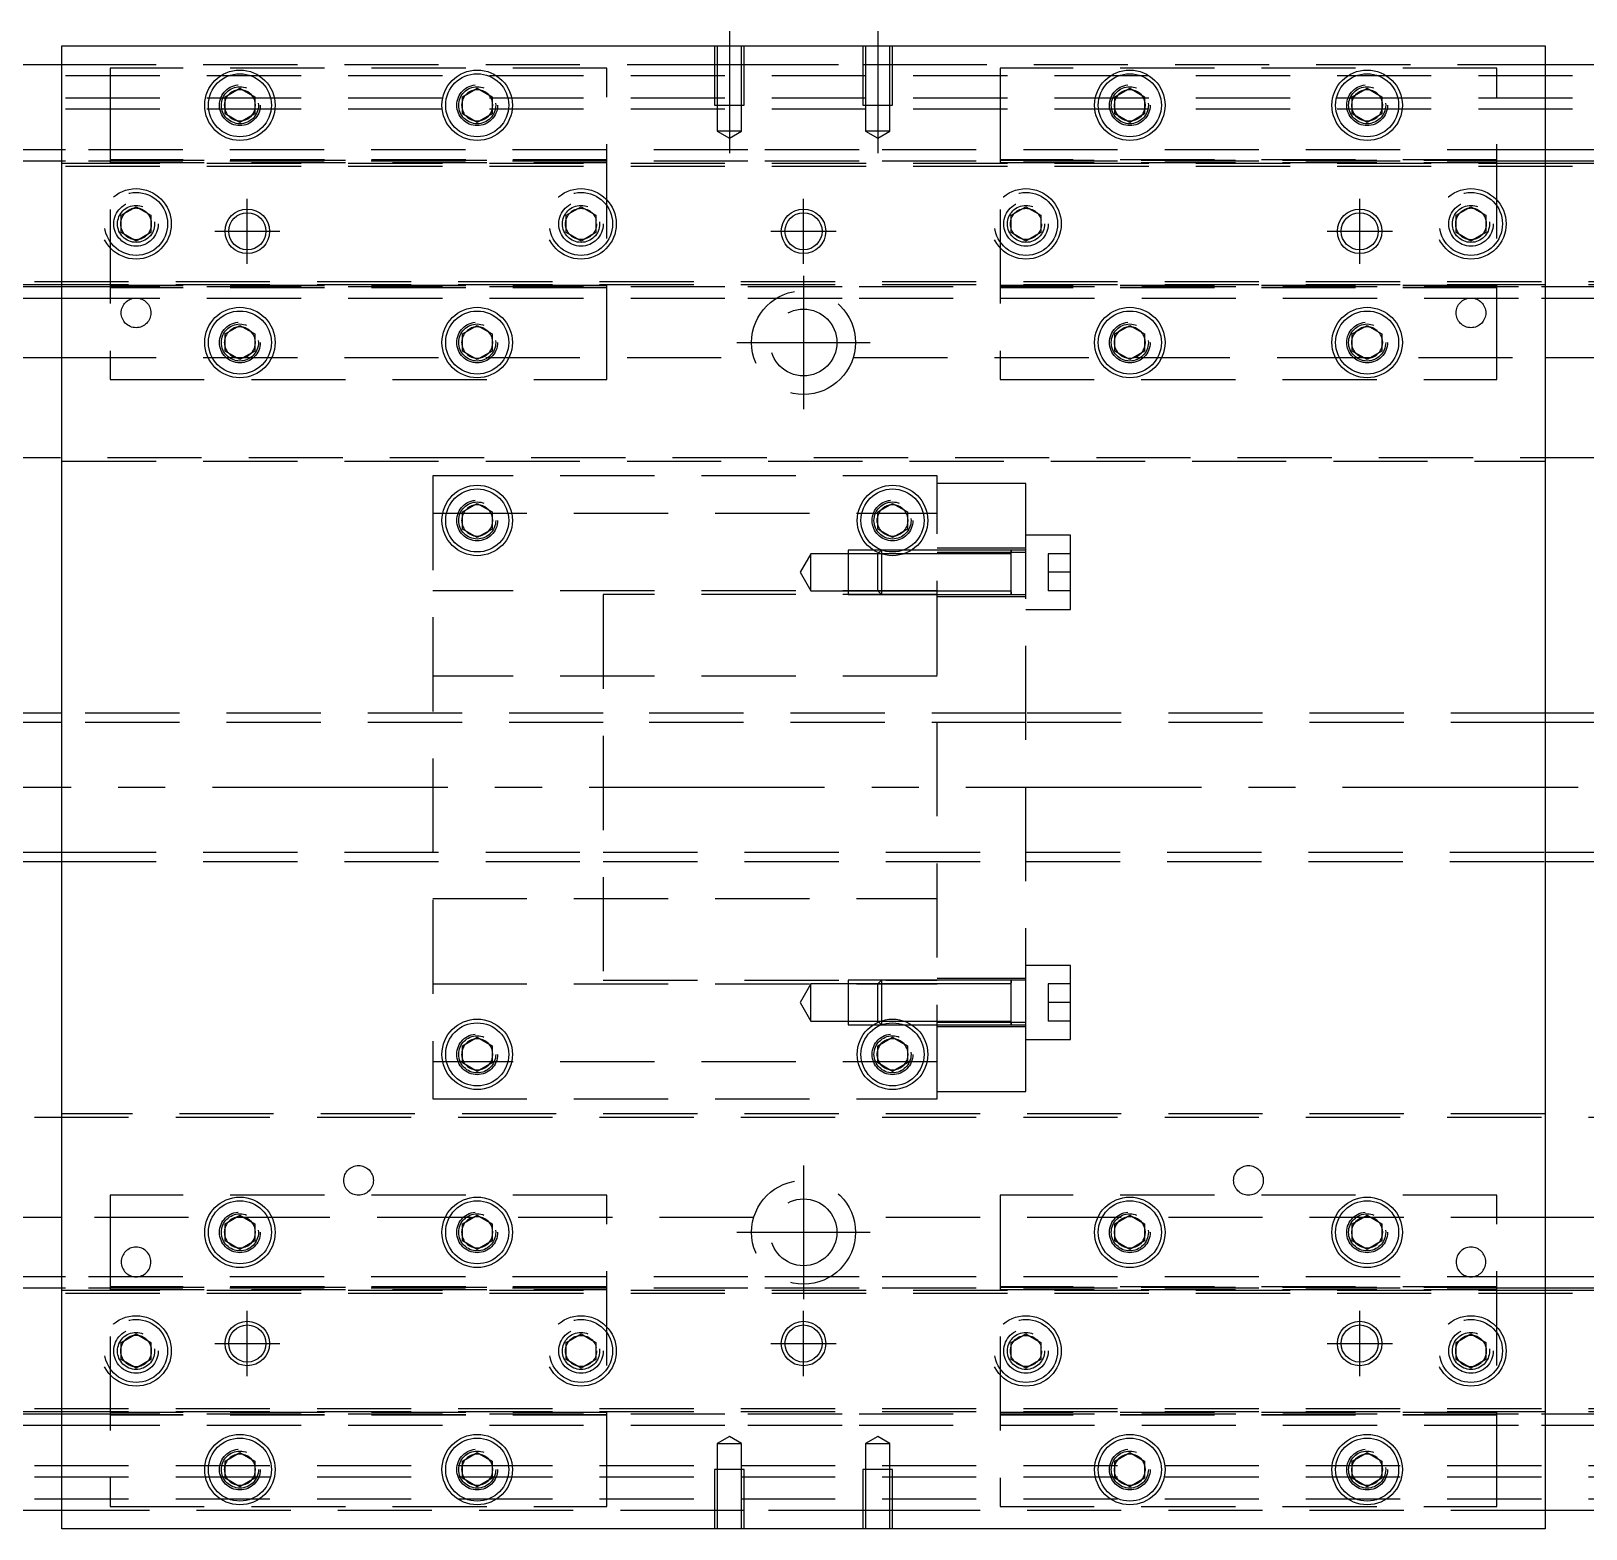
# Model space of a CAD drawing. Extents: x -20 to 803, y -291 to 102.
# Drawn here: x 185.8 to 395.5, y -100 to 102 of the extents above; entities that cross this region are included whole.
import ezdxf

# ---------------------------------------------------------------- set-up
doc = ezdxf.new("R2010")
doc.units = 0
doc.linetypes.add('CENTER', pattern=[50.8, 31.75, -6.35, 6.35, -6.35])
doc.linetypes.add('DASHED', pattern=[19.05, 12.7, -6.35])
doc.layers.get('0').update_dxf_attribs({"linetype": 'CONTINUOUS'})
doc.layers.add('CENTER', color=1, linetype='CENTER')

msp = doc.modelspace()

# ---------------------------------------------------------------- linework, layer by layer
at = {"color": 7, "linetype": 'CONTINUOUS'}
for p, q in [((190, -100), (190, 100)), ((190, 100), (390, 100)), ((390, 100), (390, -100)), ((0, 97.5), (190, 97.5)), ((390, 97.5), (580, 97.5)), ((212, 93.1547), (214, 94.309402)), ((212, 90.8453), (212, 93.1547)), ((214, 94.309402), (216, 93.1547)), ((216, 93.1547), (216, 90.8453)), ((244, 93.1547), (246, 94.309402)), ((244, 90.8453), (244, 93.1547)), ((246, 94.309402), (248, 93.1547)), ((248, 93.1547), (248, 90.8453)), ((332, 93.1547), (334, 94.309402)), ((332, 90.8453), (332, 93.1547)), ((334, 94.309402), (336, 93.1547)), ((336, 93.1547), (336, 90.8453)), ((364, 93.1547), (366, 94.309402)), ((364, 90.8453), (364, 93.1547)), ((366, 94.309402), (368, 93.1547)), ((368, 93.1547), (368, 90.8453)), ((214, 89.690598), (212, 90.8453)), ((216, 90.8453), (214, 89.690598)), ((246, 89.690598), (244, 90.8453)), ((248, 90.8453), (246, 89.690598)), ((334, 89.690598), (332, 90.8453)), ((336, 90.8453), (334, 89.690598)), ((366, 89.690598), (364, 90.8453)), ((368, 90.8453), (366, 89.690598)), ((190, 86), (0, 86)), ((580, 86), (390, 86)), ((190, 84.460392), (0, 84.460392)), ((580, 84.460392), (390, 84.460392)), ((0, 67.539608), (190, 67.539608)), ((390, 67.539608), (580, 67.539608)), ((0, 66), (190, 66)), ((390, 66), (580, 66)), ((212, 61.1547), (214, 62.309402)), ((212, 58.8453), (212, 61.1547)), ((214, 62.309402), (216, 61.1547)), ((216, 61.1547), (216, 58.8453)), ((244, 61.1547), (246, 62.309402)), ((244, 58.8453), (244, 61.1547)), ((246, 62.309402), (248, 61.1547)), ((248, 61.1547), (248, 58.8453)), ((332, 61.1547), (334, 62.309402)), ((332, 58.8453), (332, 61.1547)), ((334, 62.309402), (336, 61.1547)), ((336, 61.1547), (336, 58.8453)), ((364, 61.1547), (366, 62.309402)), ((364, 58.8453), (364, 61.1547)), ((366, 62.309402), (368, 61.1547)), ((368, 61.1547), (368, 58.8453)), ((214, 57.690598), (212, 58.8453)), ((216, 58.8453), (214, 57.690598)), ((246, 57.690598), (244, 58.8453)), ((248, 58.8453), (246, 57.690598)), ((334, 57.690598), (332, 58.8453)), ((336, 58.8453), (334, 57.690598)), ((366, 57.690598), (364, 58.8453)), ((368, 58.8453), (366, 57.690598)), ((176.708204, 58), (190, 58)), ((390, 58), (403.291796, 58)), ((244, 37.1547), (246, 38.309402)), ((246, 38.309402), (248, 37.1547)), ((300, 37.1547), (302, 38.309402)), ((302, 38.309402), (304, 37.1547)), ((244, 34.8453), (244, 37.1547)), ((248, 37.1547), (248, 34.8453)), ((300, 34.8453), (300, 37.1547)), ((304, 37.1547), (304, 34.8453)), ((246, 33.690598), (244, 34.8453)), ((248, 34.8453), (246, 33.690598)), ((302, 33.690598), (300, 34.8453)), ((304, 34.8453), (302, 33.690598)), ((318, 26.011846), (318, 26.012874)), ((190, 10), (28, 10)), ((523, 10), (390, 10)), ((28, -10), (190, -10)), ((390, -10), (523, -10)), ((300, -31.511852), (300.44468, -31.511852)), ((244, -34.8453), (246, -33.690598)), ((244, -37.1547), (244, -34.8453)), ((246, -33.690598), (248, -34.8453)), ((248, -34.8453), (248, -37.1547)), ((300, -34.8453), (302, -33.690598)), ((300, -37.1547), (300, -34.8453)), ((302, -33.690598), (304, -34.8453)), ((304, -34.8453), (304, -37.1547)), ((246, -38.309402), (244, -37.1547)), ((248, -37.1547), (246, -38.309402)), ((302, -38.309402), (300, -37.1547)), ((304, -37.1547), (302, -38.309402)), ((190, -58), (176.708204, -58)), ((212, -58.8453), (214, -57.690598)), ((214, -57.690598), (216, -58.8453)), ((244, -58.8453), (246, -57.690598)), ((246, -57.690598), (248, -58.8453)), ((332, -58.8453), (334, -57.690598)), ((334, -57.690598), (336, -58.8453)), ((364, -58.8453), (366, -57.690598)), ((366, -57.690598), (368, -58.8453)), ((403.291796, -58), (390, -58)), ((212, -61.1547), (212, -58.8453)), ((216, -58.8453), (216, -61.1547)), ((244, -61.1547), (244, -58.8453)), ((248, -58.8453), (248, -61.1547)), ((332, -61.1547), (332, -58.8453)), ((336, -58.8453), (336, -61.1547)), ((364, -61.1547), (364, -58.8453)), ((368, -58.8453), (368, -61.1547)), ((214, -62.309402), (212, -61.1547)), ((216, -61.1547), (214, -62.309402)), ((246, -62.309402), (244, -61.1547)), ((248, -61.1547), (246, -62.309402)), ((334, -62.309402), (332, -61.1547)), ((336, -61.1547), (334, -62.309402)), ((366, -62.309402), (364, -61.1547)), ((368, -61.1547), (366, -62.309402)), ((190, -66), (0, -66)), ((580, -66), (390, -66)), ((190, -67.539608), (0, -67.539608)), ((580, -67.539608), (390, -67.539608)), ((0, -84.460392), (190, -84.460392)), ((390, -84.460392), (580, -84.460392)), ((0, -86), (190, -86)), ((390, -86), (580, -86)), ((212, -90.8453), (214, -89.690598)), ((214, -89.690598), (216, -90.8453)), ((244, -90.8453), (246, -89.690598)), ((246, -89.690598), (248, -90.8453)), ((332, -90.8453), (334, -89.690598)), ((334, -89.690598), (336, -90.8453)), ((364, -90.8453), (366, -89.690598)), ((366, -89.690598), (368, -90.8453)), ((212, -93.1547), (212, -90.8453)), ((216, -90.8453), (216, -93.1547)), ((244, -93.1547), (244, -90.8453)), ((248, -90.8453), (248, -93.1547)), ((332, -93.1547), (332, -90.8453)), ((336, -90.8453), (336, -93.1547)), ((364, -93.1547), (364, -90.8453)), ((368, -90.8453), (368, -93.1547)), ((214, -94.309402), (212, -93.1547)), ((216, -93.1547), (214, -94.309402)), ((246, -94.309402), (244, -93.1547)), ((248, -93.1547), (246, -94.309402)), ((334, -94.309402), (332, -93.1547)), ((336, -93.1547), (334, -94.309402)), ((366, -94.309402), (364, -93.1547)), ((368, -93.1547), (366, -94.309402)), ((190, -97.5), (0, -97.5)), ((580, -97.5), (390, -97.5)), ((390, -100), (190, -100))]:
    msp.add_line(p, q, dxfattribs=at)
at = {"color": 3, "linetype": 'DASHED'}
for p, q in [((278.000006, 100), (278.000006, 92)), ((278.35, 100), (278.35, 92)), ((281.65, 92), (281.65, 100)), ((281.999994, 92), (281.999994, 100)), ((298.000006, 100), (298.000006, 92)), ((298.35, 100), (298.35, 92)), ((301.65, 92), (301.65, 100)), ((301.999994, 92), (301.999994, 100)), ((190, 97.5), (278.000006, 97.5)), ((196.5, 97), (196.5, 55)), ((263.5, 97), (196.5, 97)), ((263.5, 55), (263.5, 97)), ((278.000006, 97.5), (281.999994, 97.5)), ((281.999994, 97.5), (298.000006, 97.5)), ((298.000006, 97.5), (301.999994, 97.5)), ((301.999994, 97.5), (390, 97.5)), ((383.5, 97), (316.5, 97)), ((316.5, 97), (316.5, 55)), ((383.5, 55), (383.5, 97)), ((0, 96), (580, 96)), ((0, 93), (580, 93)), ((216.483582, 92.286038), (216.5, 92)), ((248.483582, 92.286038), (248.5, 92)), ((336.483582, 92.286038), (336.5, 92)), ((368.483582, 92.286038), (368.5, 92)), ((0, 91.5), (580, 91.5)), ((278.000006, 92), (281.999994, 92)), ((278.35, 92), (278.35, 88.5)), ((281.65, 88.5), (281.65, 92)), ((298.000006, 92), (301.999994, 92)), ((298.35, 92), (298.35, 88.5)), ((301.65, 88.5), (301.65, 92)), ((281.65, 88.5), (278.35, 88.5)), ((278.35, 88.5), (280, 87.547372)), ((280, 87.547372), (281.65, 88.5)), ((301.65, 88.5), (298.35, 88.5)), ((298.35, 88.5), (300, 87.547372)), ((300, 87.547372), (301.65, 88.5)), ((190.5, 86), (190, 86)), ((282.5, 86), (190.5, 86)), ((297.5, 86), (282.5, 86)), ((389.5, 86), (297.5, 86)), ((390, 86), (389.5, 86)), ((0, 84.204452), (190, 84.204452)), ((0, 84.2), (580, 84.2)), ((190.5, 84.460392), (190, 84.460392)), ((190, 84.204452), (190.5, 84.204452)), ((282.5, 84.460392), (190.5, 84.460392)), ((190.5, 84.204452), (389.5, 84.204452)), ((263.5, 84.643014), (196.5, 84.643014)), ((196.5, 84.6), (263.5, 84.6)), ((196.5, 84.3), (263.5, 84.3)), ((297.5, 84.460392), (282.5, 84.460392)), ((389.5, 84.460392), (297.5, 84.460392)), ((383.5, 84.643014), (316.5, 84.643014)), ((316.5, 84.6), (383.5, 84.6)), ((316.5, 84.3), (383.5, 84.3)), ((390, 84.460392), (389.5, 84.460392)), ((389.5, 84.204452), (390, 84.204452)), ((390, 84.204452), (580, 84.204452)), ((0, 83.8), (580, 83.8)), ((198, 77.1547), (200, 78.309402)), ((200, 78.309402), (202, 77.1547)), ((258, 77.1547), (260, 78.309402)), ((260, 78.309402), (262, 77.1547)), ((318, 77.1547), (320, 78.309402)), ((320, 78.309402), (322, 77.1547)), ((378, 77.1547), (380, 78.309402)), ((380, 78.309402), (382, 77.1547)), ((198, 74.8453), (198, 77.1547)), ((202, 77.1547), (202, 74.8453)), ((202.483582, 76.286038), (202.5, 76)), ((258, 74.8453), (258, 77.1547)), ((262, 77.1547), (262, 74.8453)), ((262.483582, 76.286038), (262.5, 76)), ((317.5, 76), (317.518502, 76.303588)), ((318, 74.8453), (318, 77.1547)), ((322, 77.1547), (322, 74.8453)), ((378, 74.8453), (378, 77.1547)), ((382, 77.1547), (382, 74.8453)), ((382.483582, 76.286038), (382.5, 76)), ((200, 73.690598), (198, 74.8453)), ((202, 74.8453), (200, 73.690598)), ((260, 73.690598), (258, 74.8453)), ((262, 74.8453), (260, 73.690598)), ((320, 73.690598), (318, 74.8453)), ((322, 74.8453), (320, 73.690598)), ((380, 73.690598), (378, 74.8453)), ((382, 74.8453), (380, 73.690598)), ((580, 68.2), (0, 68.2)), ((580, 67.8), (0, 67.8)), ((190, 67.795548), (0, 67.795548)), ((190.5, 67.795548), (190, 67.795548)), ((190, 67.539608), (190.5, 67.539608)), ((389.5, 67.795548), (190.5, 67.795548)), ((190.5, 67.539608), (282.5, 67.539608)), ((263.5, 67.7), (196.5, 67.7)), ((263.5, 67.4), (196.5, 67.4)), ((263.5, 67.356986), (196.5, 67.356986)), ((282.5, 67.539608), (297.5, 67.539608)), ((297.5, 67.539608), (389.5, 67.539608)), ((383.5, 67.7), (316.5, 67.7)), ((383.5, 67.4), (316.5, 67.4)), ((383.5, 67.356986), (316.5, 67.356986)), ((390, 67.795548), (389.5, 67.795548)), ((389.5, 67.539608), (390, 67.539608)), ((580, 67.795548), (390, 67.795548)), ((190, 66), (190.5, 66)), ((190.5, 66), (282.5, 66)), ((282.5, 66), (297.5, 66)), ((297.5, 66), (389.5, 66)), ((389.5, 66), (390, 66)), ((216.483582, 60.286038), (216.5, 60)), ((248.483582, 60.286038), (248.5, 60)), ((336.483582, 60.286038), (336.5, 60)), ((363.5, 60), (363.512884, 60.253488)), ((190, 58), (283.291796, 58)), ((296.708204, 58), (390, 58)), ((196.5, 55), (263.5, 55)), ((316.5, 55), (383.5, 55)), ((5.640312, 44.5), (580, 44.5)), ((190, 44), (390, 44)), ((308, 42), (240, 42)), ((240, 42), (240, -42)), ((308, -42), (308, 42)), ((320, 41), (308, 41)), ((320, 31.701734), (320, 41)), ((240, 37), (308, 37)), ((243.5, 36), (243.512884, 36.253488)), ((304.483582, 36.286038), (304.5, 36)), ((326, 34.011852), (320, 34.011852)), ((326, 24.011852), (326, 34.011852)), ((291, 31.511852), (289.556624, 29.011852)), ((291, 26.511852), (291, 31.511852)), ((296, 31.511852), (291, 31.511852)), ((296, 32.011846), (296, 26.011856)), ((299.419858, 32.011846), (296, 32.011846)), ((299.99998, 31.511852), (296, 31.511852)), ((300.49998, 32.011846), (299.419858, 32.011846)), ((300.124214, 31.636066), (300, 31.511852)), ((300, 26.511852), (300, 31.511852)), ((300.44468, 31.511852), (300, 31.511852)), ((300.5, 32.011852), (300.124214, 31.636066)), ((303.55532, 31.511852), (300.44468, 31.511852)), ((300.531284, 32.011846), (300.499994, 32.011846)), ((300.5, 32.011852), (300.5, 31.49306)), ((300.53127, 32.011852), (300.5, 32.011852)), ((300.5, 31.49306), (300.5, 26.011852)), ((303.46873, 32.011852), (300.53127, 32.011852)), ((303.468716, 32.011846), (300.531284, 32.011846)), ((304.580142, 32.011846), (303.468716, 32.011846)), ((304.580148, 32.011852), (303.46873, 32.011852)), ((308, 31.511852), (303.55532, 31.511852)), ((308, 32.011846), (304.580142, 32.011846)), ((308, 32.011852), (304.580148, 32.011852)), ((320, 32.261852), (308, 32.261852)), ((320, 31.701734), (308, 31.701734)), ((318.005, 32.011852), (308.00002, 32.011852)), ((318, 31.511852), (308.00002, 31.511852)), ((320, 32.011852), (317.995, 32.011852)), ((318, 31.662054), (318, 32.011852)), ((318, 32.011852), (318, 31.662054)), ((318, 26.361648), (318, 31.662054)), ((320, -31.701734), (320, 31.701734)), ((323, 31.511852), (323, 29.011852)), ((326, 31.511852), (323, 31.511852)), ((289.556624, 29.011852), (291, 26.511852)), ((326, 29.011852), (323, 29.011852)), ((323, 29.011852), (323, 26.511852)), ((308, 26.5), (240, 26.5)), ((263, 26), (263, -26)), ((308, 26), (263, 26)), ((291, 26.511852), (296, 26.511852)), ((296, 26.511852), (299.99998, 26.511852)), ((296, 26.011856), (300.49998, 26.011856)), ((300, 26.511852), (308, 26.511852)), ((300, 26.511852), (300.5, 26.011852)), ((300.5, 26.011856), (308, 26.011856)), ((300.5, 26.011852), (308, 26.011852)), ((308, 25.761852), (320, 25.761852)), ((308.00002, 26.511852), (318, 26.511852)), ((308.00002, 26.011852), (318.005, 26.011852)), ((317.995, 26.011852), (320, 26.011852)), ((318, 26.011852), (318, 26.361648)), ((318, 26.361648), (318, 26.011852)), ((326, 26.511852), (323, 26.511852)), ((320, 24.011852), (326, 24.011852)), ((308, 15), (240, 15)), ((262.99998, 10), (190, 10)), ((262.99998, 8.75), (190, 8.75)), ((320, 10), (263, 10)), ((320, 8.75), (263, 8.75)), ((390, 10), (320.00002, 10)), ((390, 8.75), (320.00002, 8.75)), ((190, -8.75), (262.99998, -8.75)), ((190, -10), (262.99998, -10)), ((263, -8.75), (320, -8.75)), ((263, -10), (320, -10)), ((320.00002, -8.75), (390, -8.75)), ((320.00002, -10), (390, -10)), ((240, -15), (308, -15)), ((326, -24.011852), (320, -24.011852)), ((326, -34.011852), (326, -24.011852)), ((240, -26.5), (308, -26.5)), ((263, -26), (308, -26)), ((291, -26.511852), (289.556624, -29.011852)), ((291, -31.511852), (291, -26.511852)), ((296, -26.511852), (291, -26.511852)), ((296, -26.011856), (296, -32.011846)), ((300.49998, -26.011856), (296, -26.011856)), ((299.99998, -26.511852), (296, -26.511852)), ((300.5, -26.011852), (300, -26.511852)), ((300, -31.511852), (300, -26.511852)), ((308, -26.511852), (300, -26.511852)), ((300.5, -26.011852), (300.5, -31.49306)), ((308, -26.011852), (300.5, -26.011852)), ((308, -26.011856), (300.5, -26.011856)), ((320, -25.761852), (308, -25.761852)), ((318.005, -26.011852), (308.00002, -26.011852)), ((318, -26.511852), (308.00002, -26.511852)), ((320, -26.011852), (317.995, -26.011852)), ((318, -26.511852), (318, -26.011846)), ((318, -26.361648), (318, -26.011852)), ((318, -26.011852), (318, -26.361648)), ((318, -31.662054), (318, -26.361648)), ((323, -26.511852), (323, -29.011852)), ((326, -26.511852), (323, -26.511852)), ((289.556624, -29.011852), (291, -31.511852)), ((326, -29.011852), (323, -29.011852)), ((323, -29.011852), (323, -31.511852)), ((291, -31.511852), (296, -31.511852)), ((296, -31.511852), (299.99998, -31.511852)), ((296, -32.011846), (299.419858, -32.011846)), ((299.419858, -32.011846), (300.49998, -32.011846)), ((300, -31.511852), (300.124214, -31.636066)), ((300.124214, -31.636066), (300.5, -32.011852)), ((300.44468, -31.511852), (303.55532, -31.511852)), ((300.499994, -32.011846), (300.531284, -32.011846)), ((300.5, -31.49306), (300.5, -32.011852)), ((300.5, -32.011852), (300.53127, -32.011852)), ((300.53127, -32.011852), (303.46873, -32.011852)), ((300.531284, -32.011846), (303.468716, -32.011846)), ((303.468716, -32.011846), (304.580142, -32.011846)), ((303.46873, -32.011852), (304.580148, -32.011852)), ((303.55532, -31.511852), (308, -31.511852)), ((304.580142, -32.011846), (308, -32.011846)), ((304.580148, -32.011852), (308, -32.011852)), ((320, -31.701734), (308, -31.701734)), ((320, -31.701734), (308, -31.701734)), ((308, -32.261852), (320, -32.261852)), ((308.00002, -31.511852), (318, -31.511852)), ((308.00002, -32.011852), (318.005, -32.011852)), ((317.995, -32.011852), (320, -32.011852)), ((318, -32.011856), (318, -31.511852)), ((318, -32.011852), (318, -31.662054)), ((318, -31.662054), (318, -32.011852)), ((320, -41), (320, -31.701734)), ((326, -31.511852), (323, -31.511852)), ((320, -34.011852), (326, -34.011852)), ((308, -37), (240, -37)), ((243.5, -36), (243.512884, -35.746512)), ((304.483582, -35.713962), (304.5, -36)), ((308, -41), (320, -41)), ((390, -44), (190, -44)), ((240, -42), (308, -42)), ((580, -44.5), (5.640312, -44.5)), ((263.5, -55), (196.5, -55)), ((196.5, -55), (196.5, -97)), ((263.5, -97), (263.5, -55)), ((383.5, -55), (316.5, -55)), ((316.5, -55), (316.5, -97)), ((383.5, -97), (383.5, -55)), ((283.291796, -58), (190, -58)), ((390, -58), (296.708204, -58)), ((216.483582, -59.713962), (216.5, -60)), ((248.483582, -59.713962), (248.5, -60)), ((336.483582, -59.713962), (336.5, -60)), ((368.483582, -59.713962), (368.5, -60)), ((190.5, -66), (190, -66)), ((282.5, -66), (190.5, -66)), ((297.5, -66), (282.5, -66)), ((389.5, -66), (297.5, -66)), ((0, -67.795548), (190, -67.795548)), ((0, -67.8), (580, -67.8)), ((0, -68.2), (580, -68.2)), ((190.5, -67.539608), (190, -67.539608)), ((190, -67.795548), (190.5, -67.795548)), ((282.5, -67.539608), (190.5, -67.539608)), ((190.5, -67.795548), (389.5, -67.795548)), ((263.5, -67.356986), (196.5, -67.356986)), ((196.5, -67.4), (263.5, -67.4)), ((196.5, -67.7), (263.5, -67.7)), ((297.5, -67.539608), (282.5, -67.539608)), ((389.5, -67.539608), (297.5, -67.539608)), ((383.5, -67.356986), (316.5, -67.356986)), ((316.5, -67.4), (383.5, -67.4)), ((316.5, -67.7), (383.5, -67.7)), ((390, -67.795548), (580, -67.795548)), ((198, -74.8453), (200, -73.690598)), ((198, -77.1547), (198, -74.8453)), ((200, -73.690598), (202, -74.8453)), ((202, -74.8453), (202, -77.1547)), ((258, -74.8453), (260, -73.690598)), ((258, -77.1547), (258, -74.8453)), ((260, -73.690598), (262, -74.8453)), ((262, -74.8453), (262, -77.1547)), ((318, -74.8453), (320, -73.690598)), ((318, -77.1547), (318, -74.8453)), ((320, -73.690598), (322, -74.8453)), ((322, -74.8453), (322, -77.1547)), ((378, -74.8453), (380, -73.690598)), ((378, -77.1547), (378, -74.8453)), ((380, -73.690598), (382, -74.8453)), ((382, -74.8453), (382, -77.1547)), ((200, -78.309402), (198, -77.1547)), ((202, -77.1547), (200, -78.309402)), ((202.483582, -75.713962), (202.5, -76)), ((260, -78.309402), (258, -77.1547)), ((262, -77.1547), (260, -78.309402)), ((262.483582, -75.713962), (262.5, -76)), ((317.5, -76), (317.518502, -75.696412)), ((320, -78.309402), (318, -77.1547)), ((322, -77.1547), (320, -78.309402)), ((380, -78.309402), (378, -77.1547)), ((382, -77.1547), (380, -78.309402)), ((382.483582, -75.713962), (382.5, -76)), ((580, -83.8), (0, -83.8)), ((580, -84.2), (0, -84.2)), ((190, -84.204452), (0, -84.204452)), ((190.5, -84.204452), (190, -84.204452)), ((190, -84.460392), (190.5, -84.460392)), ((389.5, -84.204452), (190.5, -84.204452)), ((190.5, -84.460392), (282.5, -84.460392)), ((263.5, -84.3), (196.5, -84.3)), ((263.5, -84.6), (196.5, -84.6)), ((263.5, -84.643014), (196.5, -84.643014)), ((282.5, -84.460392), (297.5, -84.460392)), ((297.5, -84.460392), (389.5, -84.460392)), ((383.5, -84.3), (316.5, -84.3)), ((383.5, -84.6), (316.5, -84.6)), ((383.5, -84.643014), (316.5, -84.643014)), ((580, -84.204452), (390, -84.204452)), ((190, -86), (190.5, -86)), ((190.5, -86), (282.5, -86)), ((280, -87.547372), (278.35, -88.5)), ((281.65, -88.5), (280, -87.547372)), ((282.5, -86), (297.5, -86)), ((297.5, -86), (389.5, -86)), ((300, -87.547372), (298.35, -88.5)), ((301.65, -88.5), (300, -87.547372)), ((278.35, -88.5), (281.65, -88.5)), ((278.35, -88.5), (278.35, -92)), ((281.65, -92), (281.65, -88.5)), ((298.35, -88.5), (301.65, -88.5)), ((298.35, -88.5), (298.35, -92)), ((301.65, -92), (301.65, -88.5)), ((580, -91.5), (0, -91.5)), ((211.5, -92), (211.512884, -91.746512)), ((243.5, -92), (243.518502, -91.696412)), ((281.999994, -92), (278.000006, -92)), ((278.000006, -92), (278.000006, -100)), ((278.35, -92), (278.35, -100)), ((281.65, -100), (281.65, -92)), ((281.999994, -100), (281.999994, -92)), ((301.999994, -92), (298.000006, -92)), ((298.000006, -92), (298.000006, -100)), ((298.35, -92), (298.35, -100)), ((301.65, -100), (301.65, -92)), ((301.999994, -100), (301.999994, -92)), ((331.5, -92), (331.518502, -91.696412)), ((368.483582, -91.713962), (368.5, -92)), ((580, -93), (0, -93)), ((580, -96), (0, -96)), ((278.000006, -97.5), (190, -97.5)), ((196.5, -97), (263.5, -97)), ((281.999994, -97.5), (278.000006, -97.5)), ((298.000006, -97.5), (281.999994, -97.5)), ((301.999994, -97.5), (298.000006, -97.5)), ((390, -97.5), (301.999994, -97.5)), ((316.5, -97), (383.5, -97))]:
    msp.add_line(p, q, dxfattribs=at)
at = {"color": 3, "linetype": 'CONTINUOUS'}
for p, q in [((190, 8.75), (28, 8.75)), ((523, 8.75), (390, 8.75)), ((28, -8.75), (190, -8.75)), ((390, -8.75), (523, -8.75))]:
    msp.add_line(p, q, dxfattribs=at)
at = {"color": 4, "linetype": 'DASHED'}
for p, q in [((390, -66), (389.5, -66)), ((390, -67.539608), (389.5, -67.539608)), ((389.5, -67.795548), (390, -67.795548)), ((390, -84.204452), (389.5, -84.204452)), ((389.5, -84.460392), (390, -84.460392)), ((389.5, -86), (390, -86))]:
    msp.add_line(p, q, dxfattribs=at)
at = {"color": 7, "linetype": 'CONTINUOUS'}
for centre, radius in [((214, 92), 4.75), ((246, 92), 4.75), ((334, 92), 4.75), ((366, 92), 4.75), ((214, 92), 4.25), ((246, 92), 4.25), ((334, 92), 4.25), ((366, 92), 4.25), ((290, 75), 3), ((215, 75), 2.5), ((290, 75), 2.5), ((365, 75), 2.5), ((214, 60), 4.75), ((214, 60), 4.25), ((246, 60), 4.75), ((246, 60), 4.25), ((334, 60), 4.75), ((334, 60), 4.25), ((366, 60), 4.75), ((366, 60), 4.25), ((246, 36), 4.75), ((246, 36), 4.25), ((302, 36), 4.75), ((302, 36), 4.25), ((246, -36), 4.75), ((302, -36), 4.75), ((246, -36), 4.25), ((302, -36), 4.25), ((214, -60), 4.75), ((214, -60), 4.25), ((246, -60), 4.75), ((246, -60), 4.25), ((334, -60), 4.75), ((334, -60), 4.25), ((366, -60), 4.75), ((366, -60), 4.25), ((215, -75), 2.5), ((290, -75), 3), ((290, -75), 2.5), ((365, -75), 2.5), ((214, -92), 4.75), ((214, -92), 4.25), ((246, -92), 4.75), ((246, -92), 4.25), ((334, -92), 4.75), ((334, -92), 4.25), ((366, -92), 4.75), ((366, -92), 4.25)]:
    msp.add_circle(centre, radius, dxfattribs=at)
at = {"color": 3, "linetype": 'DASHED'}
for centre, radius in [((214, 92), 2.75), ((214, 92), 2.5), ((246, 92), 2.75), ((246, 92), 2.5), ((334, 92), 2.75), ((334, 92), 2.5), ((366, 92), 2.75), ((366, 92), 2.5), ((200, 76), 4.75), ((200, 76), 4.25), ((260, 76), 4.75), ((260, 76), 4.25), ((320, 76), 4.75), ((320, 76), 4.25), ((380, 76), 4.75), ((380, 76), 4.25), ((200, 76), 3), ((200, 76), 2.5), ((260, 76), 3), ((260, 76), 2.5), ((260, 76), 2.1), ((320, 76), 3), ((320, 76), 2.5), ((320, 76), 2.1), ((380, 76), 3), ((380, 76), 2.5), ((200, 64), 2), ((290, 60), 7), ((380, 64), 2), ((290, 60), 4.5), ((214, 60), 2.75), ((214, 60), 2.5), ((246, 60), 2.75), ((246, 60), 2.5), ((334, 60), 2.75), ((334, 60), 2.5), ((366, 60), 2.75), ((366, 60), 2.5), ((246, 36), 2.75), ((246, 36), 2.5), ((302, 36), 2.75), ((302, 36), 2.5), ((246, -36), 2.75), ((246, -36), 2.5), ((302, -36), 2.75), ((302, -36), 2.5), ((230, -53), 2), ((350, -53), 2), ((290, -60), 7), ((290, -60), 4.5), ((214, -60), 2.75), ((214, -60), 2.5), ((246, -60), 2.75), ((246, -60), 2.5), ((334, -60), 2.75), ((334, -60), 2.5), ((366, -60), 2.75), ((366, -60), 2.5), ((200, -76), 4.75), ((260, -76), 4.75), ((320, -76), 4.75), ((380, -76), 4.75), ((200, -76), 4.25), ((200, -76), 3), ((260, -76), 4.25), ((260, -76), 3), ((320, -76), 4.25), ((320, -76), 3), ((380, -76), 4.25), ((380, -76), 3), ((200, -76), 2.5), ((260, -76), 2.5), ((260, -76), 2.1), ((320, -76), 2.5), ((320, -76), 2.1), ((380, -76), 2.5), ((214, -92), 2.75), ((214, -92), 2.5), ((246, -92), 2.75), ((246, -92), 2.5), ((334, -92), 2.75), ((334, -92), 2.5), ((366, -92), 2.75), ((366, -92), 2.5)]:
    msp.add_circle(centre, radius, dxfattribs=at)
at = {"color": 3, "linetype": 'CONTINUOUS'}
for centre in [(215, 75), (365, 75), (215, -75), (365, -75)]:
    msp.add_circle(centre, 3, dxfattribs=at)
at = {"color": 7, "linetype": 'CONTINUOUS'}
for centre, start, end in [((214, 92), 162.24721, 180), ((214, 92), 137.75279, 162.24721), ((214, 92), 102.24721, 137.75279), ((214, 92), 77.75279, 102.24721), ((214, 92), 42.24721, 77.75279), ((214, 92), 17.75279, 42.24721), ((214, 92), 342.24721, 17.75279), ((246, 92), 162.24721, 180), ((246, 92), 137.75279, 162.24721), ((246, 92), 102.24721, 137.75279), ((246, 92), 77.75279, 102.24721), ((246, 92), 42.24721, 77.75279), ((246, 92), 17.75279, 42.24721), ((246, 92), 342.24721, 17.75279), ((334, 92), 162.24721, 180), ((334, 92), 137.75279, 162.24721), ((334, 92), 102.24721, 137.75279), ((334, 92), 77.75279, 102.24721), ((334, 92), 42.24721, 77.75279), ((334, 92), 17.75279, 42.24721), ((334, 92), 342.24721, 17.75279), ((366, 92), 162.24721, 180), ((366, 92), 137.75279, 162.24721), ((366, 92), 102.24721, 137.75279), ((366, 92), 77.75279, 102.24721), ((366, 92), 42.24721, 77.75279), ((366, 92), 17.75279, 42.24721), ((366, 92), 342.24721, 17.75279), ((214, 92), 180, 197.75279), ((214, 92), 197.75279, 222.24721), ((214, 92), 222.24721, 257.75279), ((214, 92), 282.24721, 317.75279), ((214, 92), 317.75279, 342.24721), ((246, 92), 180, 197.75279), ((246, 92), 197.75279, 222.24721), ((246, 92), 222.24721, 257.75279), ((246, 92), 282.24721, 317.75279), ((246, 92), 317.75279, 342.24721), ((334, 92), 180, 197.75279), ((334, 92), 197.75279, 222.24721), ((334, 92), 222.24721, 257.75279), ((334, 92), 282.24721, 317.75279), ((334, 92), 317.75279, 342.24721), ((366, 92), 180, 197.75279), ((366, 92), 197.75279, 222.24721), ((366, 92), 222.24721, 257.75279), ((366, 92), 282.24721, 317.75279), ((366, 92), 317.75279, 342.24721), ((214, 92), 257.75279, 282.24721), ((246, 92), 257.75279, 282.24721), ((334, 92), 257.75279, 282.24721), ((366, 92), 257.75279, 282.24721), ((214, 60), 137.75279, 162.24721), ((214, 60), 102.24721, 137.75279), ((214, 60), 77.75279, 102.24721), ((214, 60), 42.24721, 77.75279), ((214, 60), 17.75279, 42.24721), ((246, 60), 137.75279, 162.24721), ((246, 60), 102.24721, 137.75279), ((246, 60), 77.75279, 102.24721), ((246, 60), 42.24721, 77.75279), ((246, 60), 17.75279, 42.24721), ((334, 60), 137.75279, 162.24721), ((334, 60), 102.24721, 137.75279), ((334, 60), 77.75279, 102.24721), ((334, 60), 42.24721, 77.75279), ((334, 60), 17.75279, 42.24721), ((366, 60), 137.75279, 162.24721), ((366, 60), 102.24721, 137.75279), ((366, 60), 77.75279, 102.24721), ((366, 60), 42.24721, 77.75279), ((366, 60), 17.75279, 42.24721), ((214, 60), 162.24721, 180), ((214, 60), 180, 197.75279), ((214, 60), 197.75279, 222.24721), ((214, 60), 317.75279, 342.24721), ((214, 60), 342.24721, 17.75279), ((246, 60), 162.24721, 180), ((246, 60), 180, 197.75279), ((246, 60), 197.75279, 222.24721), ((246, 60), 317.75279, 342.24721), ((246, 60), 342.24721, 17.75279), ((334, 60), 162.24721, 180), ((334, 60), 180, 197.75279), ((334, 60), 197.75279, 222.24721), ((334, 60), 317.75279, 342.24721), ((334, 60), 342.24721, 17.75279), ((366, 60), 162.24721, 180), ((366, 60), 180, 197.75279), ((366, 60), 197.75279, 222.24721), ((366, 60), 317.75279, 342.24721), ((366, 60), 342.24721, 17.75279), ((214, 60), 222.24721, 257.75279), ((214, 60), 257.75279, 282.24721), ((214, 60), 282.24721, 317.75279), ((246, 60), 222.24721, 257.75279), ((246, 60), 257.75279, 282.24721), ((246, 60), 282.24721, 317.75279), ((334, 60), 222.24721, 257.75279), ((334, 60), 257.75279, 282.24721), ((334, 60), 282.24721, 317.75279), ((366, 60), 222.24721, 257.75279), ((366, 60), 257.75279, 282.24721), ((366, 60), 282.24721, 317.75279), ((246, 36), 102.24721, 137.75279), ((246, 36), 77.75279, 102.24721), ((246, 36), 42.24721, 77.75279), ((302, 36), 102.24721, 137.75279), ((302, 36), 77.75279, 102.24721), ((302, 36), 42.24721, 77.75279), ((246, 36), 162.24721, 180), ((246, 36), 180, 197.75279), ((246, 36), 137.75279, 162.24721), ((246, 36), 17.75279, 42.24721), ((246, 36), 342.24721, 17.75279), ((302, 36), 162.24721, 180), ((302, 36), 180, 197.75279), ((302, 36), 137.75279, 162.24721), ((302, 36), 17.75279, 42.24721), ((302, 36), 342.24721, 17.75279), ((246, 36), 197.75279, 222.24721), ((246, 36), 222.24721, 257.75279), ((246, 36), 257.75279, 282.24721), ((246, 36), 282.24721, 317.75279), ((246, 36), 317.75279, 342.24721), ((302, 36), 197.75279, 222.24721), ((302, 36), 222.24721, 257.75279), ((302, 36), 257.75279, 282.24721), ((302, 36), 282.24721, 317.75279), ((302, 36), 317.75279, 342.24721), ((246, -36), 162.24721, 180), ((246, -36), 137.75279, 162.24721), ((246, -36), 102.24721, 137.75279), ((246, -36), 77.75279, 102.24721), ((246, -36), 42.24721, 77.75279), ((246, -36), 17.75279, 42.24721), ((246, -36), 342.24721, 17.75279), ((302, -36), 162.24721, 180), ((302, -36), 137.75279, 162.24721), ((302, -36), 102.24721, 137.75279), ((302, -36), 77.75279, 102.24721), ((302, -36), 42.24721, 77.75279), ((302, -36), 17.75279, 42.24721), ((302, -36), 342.24721, 17.75279), ((246, -36), 180, 197.75279), ((246, -36), 197.75279, 222.24721), ((246, -36), 222.24721, 257.75279), ((246, -36), 282.24721, 317.75279), ((246, -36), 317.75279, 342.24721), ((302, -36), 180, 197.75279), ((302, -36), 197.75279, 222.24721), ((302, -36), 222.24721, 257.75279), ((302, -36), 282.24721, 317.75279), ((302, -36), 317.75279, 342.24721), ((246, -36), 257.75279, 282.24721), ((302, -36), 257.75279, 282.24721), ((214, -60), 137.75279, 162.24721), ((214, -60), 102.24721, 137.75279), ((214, -60), 77.75279, 102.24721), ((214, -60), 42.24721, 77.75279), ((214, -60), 17.75279, 42.24721), ((246, -60), 137.75279, 162.24721), ((246, -60), 102.24721, 137.75279), ((246, -60), 77.75279, 102.24721), ((246, -60), 42.24721, 77.75279), ((246, -60), 17.75279, 42.24721), ((334, -60), 137.75279, 162.24721), ((334, -60), 102.24721, 137.75279), ((334, -60), 77.75279, 102.24721), ((334, -60), 42.24721, 77.75279), ((334, -60), 17.75279, 42.24721), ((366, -60), 137.75279, 162.24721), ((366, -60), 102.24721, 137.75279), ((366, -60), 77.75279, 102.24721), ((366, -60), 42.24721, 77.75279), ((366, -60), 17.75279, 42.24721), ((214, -60), 162.24721, 180), ((214, -60), 180, 197.75279), ((214, -60), 197.75279, 222.24721), ((214, -60), 317.75279, 342.24721), ((214, -60), 342.24721, 17.75279), ((246, -60), 162.24721, 180), ((246, -60), 180, 197.75279), ((246, -60), 197.75279, 222.24721), ((246, -60), 317.75279, 342.24721), ((246, -60), 342.24721, 17.75279), ((334, -60), 162.24721, 180), ((334, -60), 180, 197.75279), ((334, -60), 197.75279, 222.24721), ((334, -60), 317.75279, 342.24721), ((334, -60), 342.24721, 17.75279), ((366, -60), 162.24721, 180), ((366, -60), 180, 197.75279), ((366, -60), 197.75279, 222.24721), ((366, -60), 317.75279, 342.24721), ((366, -60), 342.24721, 17.75279), ((214, -60), 222.24721, 257.75279), ((214, -60), 257.75279, 282.24721), ((214, -60), 282.24721, 317.75279), ((246, -60), 222.24721, 257.75279), ((246, -60), 257.75279, 282.24721), ((246, -60), 282.24721, 317.75279), ((334, -60), 222.24721, 257.75279), ((334, -60), 257.75279, 282.24721), ((334, -60), 282.24721, 317.75279), ((366, -60), 222.24721, 257.75279), ((366, -60), 257.75279, 282.24721), ((366, -60), 282.24721, 317.75279), ((214, -92), 102.24721, 137.75279), ((214, -92), 77.75279, 102.24721), ((214, -92), 42.24721, 77.75279), ((246, -92), 102.24721, 137.75279), ((246, -92), 77.75279, 102.24721), ((246, -92), 42.24721, 77.75279), ((334, -92), 102.24721, 137.75279), ((334, -92), 77.75279, 102.24721), ((334, -92), 42.24721, 77.75279), ((366, -92), 102.24721, 137.75279), ((366, -92), 77.75279, 102.24721), ((366, -92), 42.24721, 77.75279), ((214, -92), 162.24721, 180), ((214, -92), 180, 197.75279), ((214, -92), 137.75279, 162.24721), ((214, -92), 17.75279, 42.24721), ((214, -92), 342.24721, 17.75279), ((246, -92), 162.24721, 180), ((246, -92), 180, 197.75279), ((246, -92), 137.75279, 162.24721), ((246, -92), 17.75279, 42.24721), ((246, -92), 342.24721, 17.75279), ((334, -92), 162.24721, 180), ((334, -92), 180, 197.75279), ((334, -92), 137.75279, 162.24721), ((334, -92), 17.75279, 42.24721), ((334, -92), 342.24721, 17.75279), ((366, -92), 162.24721, 180), ((366, -92), 180, 197.75279), ((366, -92), 137.75279, 162.24721), ((366, -92), 17.75279, 42.24721), ((366, -92), 342.24721, 17.75279), ((214, -92), 197.75279, 222.24721), ((214, -92), 222.24721, 257.75279), ((214, -92), 257.75279, 282.24721), ((214, -92), 282.24721, 317.75279), ((214, -92), 317.75279, 342.24721), ((246, -92), 197.75279, 222.24721), ((246, -92), 222.24721, 257.75279), ((246, -92), 257.75279, 282.24721), ((246, -92), 282.24721, 317.75279), ((246, -92), 317.75279, 342.24721), ((334, -92), 197.75279, 222.24721), ((334, -92), 222.24721, 257.75279), ((334, -92), 257.75279, 282.24721), ((334, -92), 282.24721, 317.75279), ((334, -92), 317.75279, 342.24721), ((366, -92), 197.75279, 222.24721), ((366, -92), 222.24721, 257.75279), ((366, -92), 257.75279, 282.24721), ((366, -92), 282.24721, 317.75279), ((366, -92), 317.75279, 342.24721)]:
    msp.add_arc(centre, 2.1, start, end, dxfattribs=at)
at = {"color": 3, "linetype": 'DASHED'}
for centre, radius, start, end in [((200, 76), 2.1, 102.24721, 137.75279), ((200, 76), 2.1, 77.75279, 102.24721), ((200, 76), 2.1, 42.24721, 77.75279), ((380, 76), 2.1, 102.24721, 137.75279), ((380, 76), 2.1, 77.75279, 102.24721), ((380, 76), 2.1, 42.24721, 77.75279), ((200, 76), 2.1, 162.24721, 180), ((200, 76), 2.1, 180, 197.75279), ((200, 76), 2.1, 137.75279, 162.24721), ((200, 76), 2.1, 17.75279, 42.24721), ((200, 76), 2.1, 342.24721, 17.75279), ((380, 76), 2.1, 162.24721, 180), ((380, 76), 2.1, 180, 197.75279), ((380, 76), 2.1, 137.75279, 162.24721), ((380, 76), 2.1, 17.75279, 42.24721), ((380, 76), 2.1, 342.24721, 17.75279), ((200, 76), 2.1, 197.75279, 222.24721), ((200, 76), 2.1, 222.24721, 257.75279), ((200, 76), 2.1, 257.75279, 282.24721), ((200, 76), 2.1, 282.24721, 317.75279), ((200, 76), 2.1, 317.75279, 342.24721), ((380, 76), 2.1, 197.75279, 222.24721), ((380, 76), 2.1, 222.24721, 257.75279), ((380, 76), 2.1, 257.75279, 282.24721), ((380, 76), 2.1, 282.24721, 317.75279), ((380, 76), 2.1, 317.75279, 342.24721), ((211, 60), 7, 341.96968, 343.39845), ((200, -64), 2, 90, 270), ((200, -64), 2, 270, 90), ((380, -64), 2, 90, 270), ((380, -64), 2, 270, 90), ((200, -76), 2.1, 162.24721, 180), ((200, -76), 2.1, 137.75279, 162.24721), ((200, -76), 2.1, 102.24721, 137.75279), ((200, -76), 2.1, 77.75279, 102.24721), ((200, -76), 2.1, 42.24721, 77.75279), ((200, -76), 2.1, 17.75279, 42.24721), ((200, -76), 2.1, 342.24721, 17.75279), ((380, -76), 2.1, 162.24721, 180), ((380, -76), 2.1, 137.75279, 162.24721), ((380, -76), 2.1, 102.24721, 137.75279), ((380, -76), 2.1, 77.75279, 102.24721), ((380, -76), 2.1, 42.24721, 77.75279), ((380, -76), 2.1, 17.75279, 42.24721), ((380, -76), 2.1, 342.24721, 17.75279), ((200, -76), 2.1, 180, 197.75279), ((200, -76), 2.1, 197.75279, 222.24721), ((200, -76), 2.1, 222.24721, 257.75279), ((200, -76), 2.1, 282.24721, 317.75279), ((200, -76), 2.1, 317.75279, 342.24721), ((380, -76), 2.1, 180, 197.75279), ((380, -76), 2.1, 197.75279, 222.24721), ((380, -76), 2.1, 222.24721, 257.75279), ((380, -76), 2.1, 282.24721, 317.75279), ((380, -76), 2.1, 317.75279, 342.24721), ((200, -76), 2.1, 257.75279, 282.24721), ((380, -76), 2.1, 257.75279, 282.24721)]:
    msp.add_arc(centre, radius, start, end, dxfattribs=at)
at = {"layer": 'CENTER', "color": 1, "linetype": 'CENTER'}
for p, q in [((280, 102), (280, 85.547372)), ((300, 102), (300, 85.547372)), ((215, 70.6), (215, 79.4)), ((290, 70.6), (290, 79.4)), ((365, 70.6), (365, 79.4)), ((210.6, 75), (219.4, 75)), ((285.6, 75), (294.4, 75)), ((360.6, 75), (369.4, 75)), ((290, 69), (290, 51)), ((281, 60), (299, 60)), ((648.445, 0), (-20, 0)), ((290, -51), (290, -69)), ((281, -60), (299, -60)), ((215, -79.4), (215, -70.6)), ((290, -79.4), (290, -70.6)), ((365, -79.4), (365, -70.6)), ((210.6, -75), (219.4, -75)), ((285.6, -75), (294.4, -75)), ((360.6, -75), (369.4, -75))]:
    msp.add_line(p, q, dxfattribs=at)

doc.saveas('drawing.dxf')
